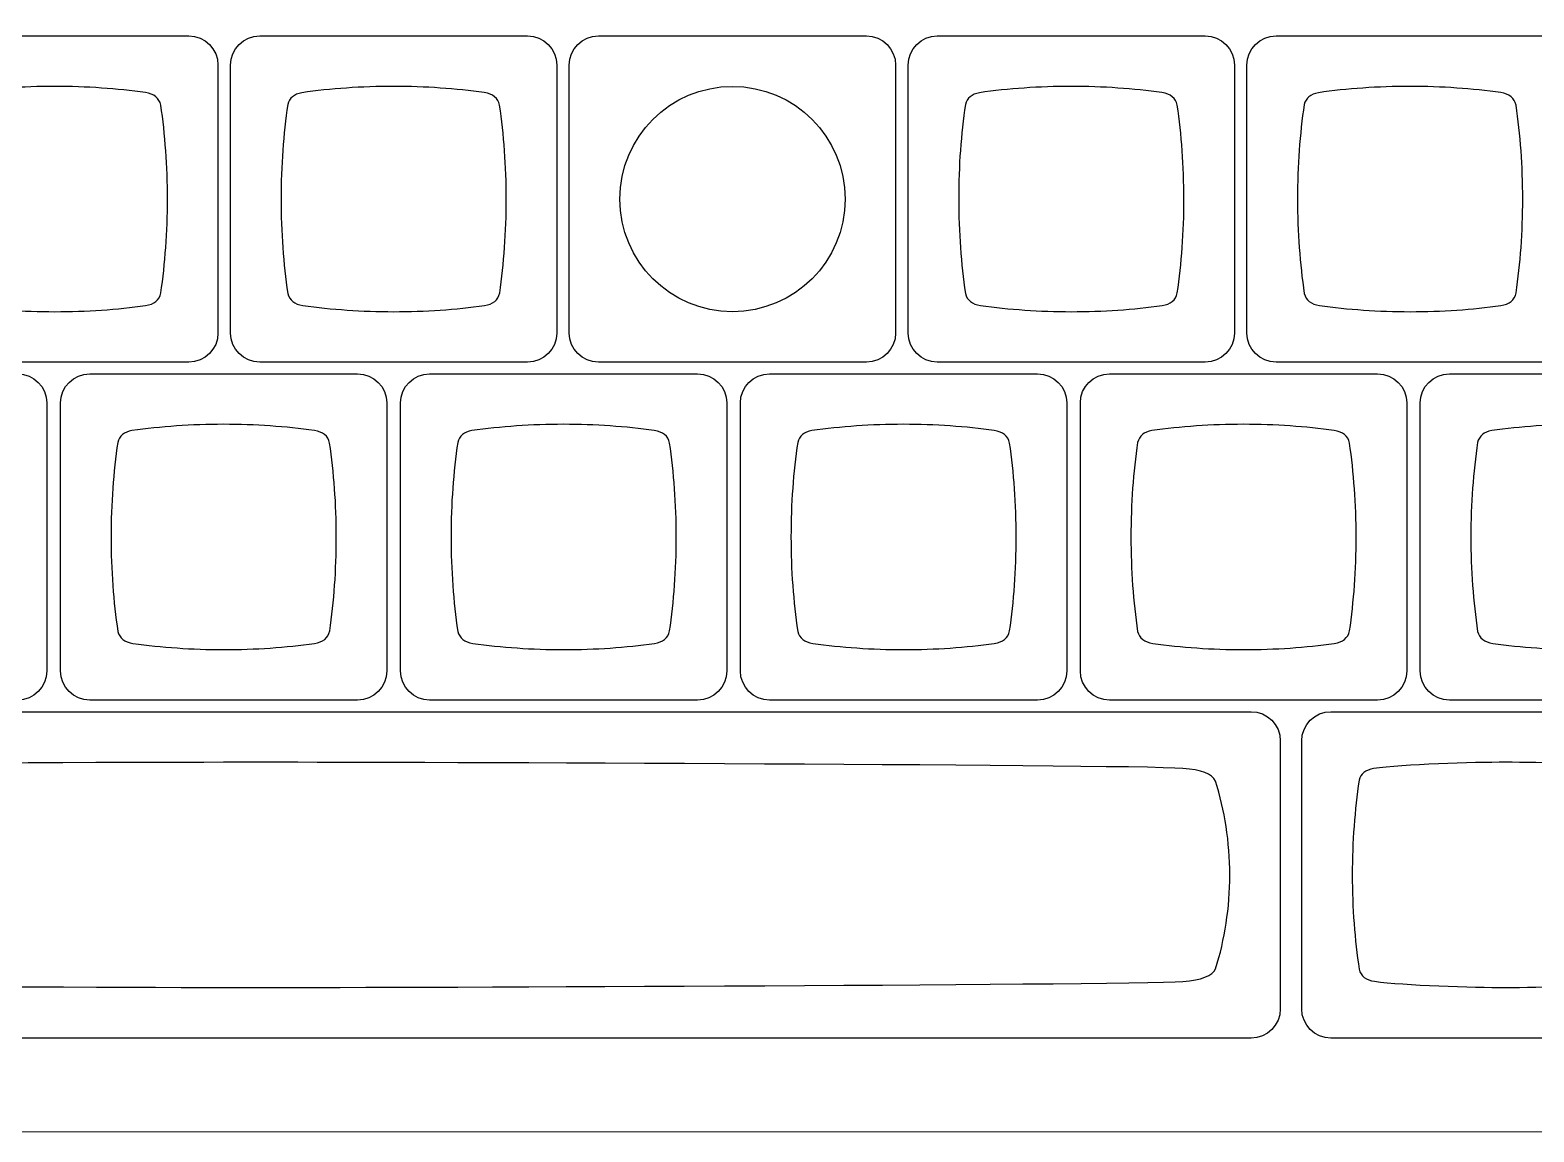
# Model space of a CAD drawing. Header units: millimetres. Extents: x -493 to 473, y -489 to 489.
# Drawn here: x -370.9 to -286.1, y 263.2 to 325.4 of the extents above; entities that cross this region are included whole.
import ezdxf

# ---------------------------------------------------------------- set-up
doc = ezdxf.new("R2010")
doc.units = ezdxf.units.MM
doc.header["$MEASUREMENT"] = 0
doc.layers.add('Layer 1', color=7, linetype='Continuous')

msp = doc.modelspace()

# ---------------------------------------------------------------- linework, layer by layer
at = {"layer": 'Layer 1', "color": 159}
msp.add_ellipse((-331.2834, 315.8402), major_axis=(0, 6.35), ratio=1, dxfattribs=at)
at = {"layer": 'Layer 1', "color": 250, "lineweight": 18}
msp.add_open_spline([(-488.0992, 396.3856), (-488.0992, 396.3856), (-57.5314, 396.3856), (-57.5314, 396.3856), (-57.5314, 396.3856), (-54.6714, 396.3856), (-52.3315, 394.0457), (-52.3315, 391.1857), (-52.3315, 391.1857), (-52.3315, 391.1857), (-52.3315, 268.4484), (-52.3315, 268.4484), (-52.3315, 268.4484), (-52.3315, 265.5884), (-54.6714, 263.2485), (-57.5314, 263.2485), (-57.5314, 263.2485), (-57.5314, 263.2485), (-488.0992, 263.2485), (-488.0992, 263.2485), (-488.0992, 263.2485), (-490.9592, 263.2485), (-493.2991, 265.5884), (-493.2991, 268.4484), (-493.2991, 268.4484), (-493.2991, 268.4484), (-493.2991, 391.1857), (-493.2991, 391.1857), (-493.2991, 391.1857), (-493.2991, 394.0457), (-490.9592, 396.3856), (-488.0992, 396.3856)], degree=3, knots=[0, 0, 0, 0, 0.1111111, 0.1111111, 0.1111111, 0.1111111, 0.2222222, 0.2222222, 0.2222222, 0.2222222, 0.3333333, 0.3333333, 0.3333333, 0.3333333, 0.4444444, 0.4444444, 0.4444444, 0.4444444, 0.5555556, 0.5555556, 0.5555556, 0.5555556, 0.6666667, 0.6666667, 0.6666667, 0.6666667, 0.7777778, 0.7777778, 0.7777778, 0.7777778, 1, 1, 1, 1], dxfattribs=at)
at = {"layer": 'Layer 1', "color": 169}
for points in [[(-377.0453, 306.6402), (-377.0453, 306.6402), (-361.9379, 306.6402), (-361.9379, 306.6402), (-361.9379, 306.6402), (-361.0324, 306.6402), (-360.2916, 307.381), (-360.2916, 308.2865), (-360.2916, 308.2865), (-360.2916, 308.2865), (-360.2916, 323.3939), (-360.2916, 323.3939), (-360.2916, 323.3939), (-360.2916, 324.2994), (-361.0324, 325.0402), (-361.9379, 325.0402), (-361.9379, 325.0402), (-361.9379, 325.0402), (-377.0453, 325.0402), (-377.0453, 325.0402), (-377.0453, 325.0402), (-377.9508, 325.0402), (-378.6916, 324.2994), (-378.6916, 323.3939), (-378.6916, 323.3939), (-378.6916, 323.3939), (-378.6916, 308.2865), (-378.6916, 308.2865), (-378.6916, 308.2865), (-378.6916, 307.381), (-377.9508, 306.6402), (-377.0453, 306.6402)], [(-357.9411, 306.6402), (-357.9411, 306.6402), (-342.8337, 306.6402), (-342.8337, 306.6402), (-342.8337, 306.6402), (-341.9282, 306.6402), (-341.1874, 307.381), (-341.1874, 308.2865), (-341.1874, 308.2865), (-341.1874, 308.2865), (-341.1874, 323.3939), (-341.1874, 323.3939), (-341.1874, 323.3939), (-341.1874, 324.2994), (-341.9282, 325.0402), (-342.8337, 325.0402), (-342.8337, 325.0402), (-342.8337, 325.0402), (-357.9411, 325.0402), (-357.9411, 325.0402), (-357.9411, 325.0402), (-358.8466, 325.0402), (-359.5874, 324.2994), (-359.5874, 323.3939), (-359.5874, 323.3939), (-359.5874, 323.3939), (-359.5874, 308.2865), (-359.5874, 308.2865), (-359.5874, 308.2865), (-359.5874, 307.381), (-358.8466, 306.6402), (-357.9411, 306.6402)], [(-338.8371, 306.6402), (-338.8371, 306.6402), (-323.7297, 306.6402), (-323.7297, 306.6402), (-323.7297, 306.6402), (-322.8242, 306.6402), (-322.0834, 307.381), (-322.0834, 308.2865), (-322.0834, 308.2865), (-322.0834, 308.2865), (-322.0834, 323.3939), (-322.0834, 323.3939), (-322.0834, 323.3939), (-322.0834, 324.2994), (-322.8242, 325.0402), (-323.7297, 325.0402), (-323.7297, 325.0402), (-323.7297, 325.0402), (-338.8371, 325.0402), (-338.8371, 325.0402), (-338.8371, 325.0402), (-339.7426, 325.0402), (-340.4834, 324.2994), (-340.4834, 323.3939), (-340.4834, 323.3939), (-340.4834, 323.3939), (-340.4834, 308.2865), (-340.4834, 308.2865), (-340.4834, 308.2865), (-340.4834, 307.381), (-339.7426, 306.6402), (-338.8371, 306.6402)], [(-319.7328, 306.6402), (-319.7328, 306.6402), (-304.6254, 306.6402), (-304.6254, 306.6402), (-304.6254, 306.6402), (-303.7199, 306.6402), (-302.9791, 307.381), (-302.9791, 308.2865), (-302.9791, 308.2865), (-302.9791, 308.2865), (-302.9791, 323.3939), (-302.9791, 323.3939), (-302.9791, 323.3939), (-302.9791, 324.2994), (-303.7199, 325.0402), (-304.6254, 325.0402), (-304.6254, 325.0402), (-304.6254, 325.0402), (-319.7328, 325.0402), (-319.7328, 325.0402), (-319.7328, 325.0402), (-320.6383, 325.0402), (-321.3791, 324.2994), (-321.3791, 323.3939), (-321.3791, 323.3939), (-321.3791, 323.3939), (-321.3791, 308.2865), (-321.3791, 308.2865), (-321.3791, 308.2865), (-321.3791, 307.381), (-320.6383, 306.6402), (-319.7328, 306.6402)], [(-300.6286, 306.6402), (-300.6286, 306.6402), (-285.5212, 306.6402), (-285.5212, 306.6402), (-285.5212, 306.6402), (-284.6157, 306.6402), (-283.8749, 307.381), (-283.8749, 308.2865), (-283.8749, 308.2865), (-283.8749, 308.2865), (-283.8749, 323.3939), (-283.8749, 323.3939), (-283.8749, 323.3939), (-283.8749, 324.2994), (-284.6157, 325.0402), (-285.5212, 325.0402), (-285.5212, 325.0402), (-285.5212, 325.0402), (-300.6286, 325.0402), (-300.6286, 325.0402), (-300.6286, 325.0402), (-301.5341, 325.0402), (-302.2749, 324.2994), (-302.2749, 323.3939), (-302.2749, 323.3939), (-302.2749, 323.3939), (-302.2749, 308.2865), (-302.2749, 308.2865), (-302.2749, 308.2865), (-302.2749, 307.381), (-301.5341, 306.6402), (-300.6286, 306.6402)], [(-386.6934, 287.5902), (-386.6934, 287.5902), (-371.586, 287.5902), (-371.586, 287.5902), (-371.586, 287.5902), (-370.6805, 287.5902), (-369.9397, 288.331), (-369.9397, 289.2365), (-369.9397, 289.2365), (-369.9397, 289.2365), (-369.9397, 304.3439), (-369.9397, 304.3439), (-369.9397, 304.3439), (-369.9397, 305.2494), (-370.6805, 305.9902), (-371.586, 305.9902), (-371.586, 305.9902), (-371.586, 305.9902), (-386.6934, 305.9902), (-386.6934, 305.9902), (-386.6934, 305.9902), (-387.5989, 305.9902), (-388.3397, 305.2494), (-388.3397, 304.3439), (-388.3397, 304.3439), (-388.3397, 304.3439), (-388.3397, 289.2365), (-388.3397, 289.2365), (-388.3397, 289.2365), (-388.3397, 288.331), (-387.5989, 287.5902), (-386.6934, 287.5902)], [(-367.5252, 287.5902), (-367.5252, 287.5902), (-352.4178, 287.5902), (-352.4178, 287.5902), (-352.4178, 287.5902), (-351.5123, 287.5902), (-350.7715, 288.331), (-350.7715, 289.2365), (-350.7715, 289.2365), (-350.7715, 289.2365), (-350.7715, 304.3439), (-350.7715, 304.3439), (-350.7715, 304.3439), (-350.7715, 305.2494), (-351.5123, 305.9902), (-352.4178, 305.9902), (-352.4178, 305.9902), (-352.4178, 305.9902), (-367.5252, 305.9902), (-367.5252, 305.9902), (-367.5252, 305.9902), (-368.4307, 305.9902), (-369.1715, 305.2494), (-369.1715, 304.3439), (-369.1715, 304.3439), (-369.1715, 304.3439), (-369.1715, 289.2365), (-369.1715, 289.2365), (-369.1715, 289.2365), (-369.1715, 288.331), (-368.4307, 287.5902), (-367.5252, 287.5902)], [(-348.3571, 287.5902), (-348.3571, 287.5902), (-333.2497, 287.5902), (-333.2497, 287.5902), (-333.2497, 287.5902), (-332.3442, 287.5902), (-331.6034, 288.331), (-331.6034, 289.2365), (-331.6034, 289.2365), (-331.6034, 289.2365), (-331.6034, 304.3439), (-331.6034, 304.3439), (-331.6034, 304.3439), (-331.6034, 305.2494), (-332.3442, 305.9902), (-333.2497, 305.9902), (-333.2497, 305.9902), (-333.2497, 305.9902), (-348.3571, 305.9902), (-348.3571, 305.9902), (-348.3571, 305.9902), (-349.2626, 305.9902), (-350.0034, 305.2494), (-350.0034, 304.3439), (-350.0034, 304.3439), (-350.0034, 304.3439), (-350.0034, 289.2365), (-350.0034, 289.2365), (-350.0034, 289.2365), (-350.0034, 288.331), (-349.2626, 287.5902), (-348.3571, 287.5902)], [(-329.1889, 287.5902), (-329.1889, 287.5902), (-314.0815, 287.5902), (-314.0815, 287.5902), (-314.0815, 287.5902), (-313.176, 287.5902), (-312.4352, 288.331), (-312.4352, 289.2365), (-312.4352, 289.2365), (-312.4352, 289.2365), (-312.4352, 304.3439), (-312.4352, 304.3439), (-312.4352, 304.3439), (-312.4352, 305.2494), (-313.176, 305.9902), (-314.0815, 305.9902), (-314.0815, 305.9902), (-314.0815, 305.9902), (-329.1889, 305.9902), (-329.1889, 305.9902), (-329.1889, 305.9902), (-330.0944, 305.9902), (-330.8352, 305.2494), (-330.8352, 304.3439), (-330.8352, 304.3439), (-330.8352, 304.3439), (-330.8352, 289.2365), (-330.8352, 289.2365), (-330.8352, 289.2365), (-330.8352, 288.331), (-330.0944, 287.5902), (-329.1889, 287.5902)], [(-310.0207, 287.5902), (-310.0207, 287.5902), (-294.9133, 287.5902), (-294.9133, 287.5902), (-294.9133, 287.5902), (-294.0078, 287.5902), (-293.267, 288.331), (-293.267, 289.2365), (-293.267, 289.2365), (-293.267, 289.2365), (-293.267, 304.3439), (-293.267, 304.3439), (-293.267, 304.3439), (-293.267, 305.2494), (-294.0078, 305.9902), (-294.9133, 305.9902), (-294.9133, 305.9902), (-294.9133, 305.9902), (-310.0207, 305.9902), (-310.0207, 305.9902), (-310.0207, 305.9902), (-310.9262, 305.9902), (-311.667, 305.2494), (-311.667, 304.3439), (-311.667, 304.3439), (-311.667, 304.3439), (-311.667, 289.2365), (-311.667, 289.2365), (-311.667, 289.2365), (-311.667, 288.331), (-310.9262, 287.5902), (-310.0207, 287.5902)], [(-290.8525, 287.5902), (-290.8525, 287.5902), (-275.7451, 287.5902), (-275.7451, 287.5902), (-275.7451, 287.5902), (-274.8396, 287.5902), (-274.0988, 288.331), (-274.0988, 289.2365), (-274.0988, 289.2365), (-274.0988, 289.2365), (-274.0988, 304.3439), (-274.0988, 304.3439), (-274.0988, 304.3439), (-274.0988, 305.2494), (-274.8396, 305.9902), (-275.7451, 305.9902), (-275.7451, 305.9902), (-275.7451, 305.9902), (-290.8525, 305.9902), (-290.8525, 305.9902), (-290.8525, 305.9902), (-291.758, 305.9902), (-292.4988, 305.2494), (-292.4988, 304.3439), (-292.4988, 304.3439), (-292.4988, 304.3439), (-292.4988, 289.2365), (-292.4988, 289.2365), (-292.4988, 289.2365), (-292.4988, 288.331), (-291.758, 287.5902), (-290.8525, 287.5902)], [(-413.7448, 268.5402), (-413.7448, 268.5402), (-302.0372, 268.5402), (-302.0372, 268.5402), (-302.0372, 268.5402), (-301.132, 268.5402), (-300.391, 269.281), (-300.391, 270.1865), (-300.391, 270.1865), (-300.391, 270.1865), (-300.391, 285.2939), (-300.391, 285.2939), (-300.391, 285.2939), (-300.391, 286.1994), (-301.132, 286.9402), (-302.0372, 286.9402), (-302.0372, 286.9402), (-302.0372, 286.9402), (-413.7448, 286.9402), (-413.7448, 286.9402), (-413.7448, 286.9402), (-414.65, 286.9402), (-415.391, 286.1994), (-415.391, 285.2939), (-415.391, 285.2939), (-415.391, 285.2939), (-415.391, 270.1865), (-415.391, 270.1865), (-415.391, 270.1865), (-415.391, 269.281), (-414.65, 268.5402), (-413.7448, 268.5402)], [(-297.5376, 268.5402), (-297.5376, 268.5402), (-277.8302, 268.5402), (-277.8302, 268.5402), (-277.8302, 268.5402), (-276.9247, 268.5402), (-276.1839, 269.281), (-276.1839, 270.1865), (-276.1839, 270.1865), (-276.1839, 270.1865), (-276.1839, 285.2939), (-276.1839, 285.2939), (-276.1839, 285.2939), (-276.1839, 286.1994), (-276.9247, 286.9402), (-277.8302, 286.9402), (-277.8302, 286.9402), (-277.8302, 286.9402), (-297.5376, 286.9402), (-297.5376, 286.9402), (-297.5376, 286.9402), (-298.4431, 286.9402), (-299.1839, 286.1994), (-299.1839, 285.2939), (-299.1839, 285.2939), (-299.1839, 285.2939), (-299.1839, 270.1865), (-299.1839, 270.1865), (-299.1839, 270.1865), (-299.1839, 269.281), (-298.4431, 268.5402), (-297.5376, 268.5402)]]:
    msp.add_open_spline(points, degree=3, knots=[0, 0, 0, 0, 0.1111111, 0.1111111, 0.1111111, 0.1111111, 0.2222222, 0.2222222, 0.2222222, 0.2222222, 0.3333333, 0.3333333, 0.3333333, 0.3333333, 0.4444444, 0.4444444, 0.4444444, 0.4444444, 0.5555556, 0.5555556, 0.5555556, 0.5555556, 0.6666667, 0.6666667, 0.6666667, 0.6666667, 0.7777778, 0.7777778, 0.7777778, 0.7777778, 1, 1, 1, 1], dxfattribs=at)
at = {"layer": 'Layer 1', "color": 159}
for points in [[(-369.4914, 322.1897), (-367.7008, 322.1892), (-365.9809, 322.0663), (-364.3787, 321.8408), (-364.3787, 321.8408), (-364.3787, 321.8408), (-364.3787, 321.8407), (-364.3787, 321.8407), (-364.3787, 321.8407), (-363.8919, 321.7678), (-363.602, 321.5352), (-363.5148, 321.1305), (-363.5148, 321.1305), (-363.2728, 319.4776), (-363.1405, 317.696), (-363.1401, 315.8382), (-363.1401, 315.8382), (-363.1396, 313.9805), (-363.2711, 312.1989), (-363.5123, 310.546), (-363.5123, 310.546), (-363.5993, 310.1418), (-363.8886, 309.9094), (-364.3743, 309.8365), (-364.3743, 309.8365), (-365.9768, 309.6116), (-367.6972, 309.4894), (-369.4885, 309.4898), (-369.4885, 309.4898), (-371.2803, 309.4902), (-373.0013, 309.6134), (-374.6043, 309.8392), (-374.6043, 309.8392), (-374.6043, 309.8392), (-374.6042, 309.8396), (-374.6042, 309.8396), (-374.6042, 309.8396), (-375.0772, 309.9104), (-375.3644, 310.1321), (-375.4603, 310.5161), (-375.4603, 310.5161), (-375.7053, 312.1782), (-375.8394, 313.9711), (-375.8398, 315.8412), (-375.8398, 315.8412), (-375.8403, 317.713), (-375.7068, 319.5074), (-375.4622, 321.1707), (-375.4622, 321.1707), (-375.3696, 321.5376), (-375.1016, 321.7556), (-374.6628, 321.8348), (-374.6628, 321.8348), (-373.0441, 322.0649), (-371.304, 322.1901), (-369.4914, 322.1897)], [(-350.3872, 322.1897), (-348.5966, 322.1892), (-346.8767, 322.0663), (-345.2745, 321.8408), (-345.2745, 321.8408), (-345.2745, 321.8408), (-345.2745, 321.8407), (-345.2745, 321.8407), (-345.2745, 321.8407), (-344.7877, 321.7678), (-344.4978, 321.5352), (-344.4106, 321.1305), (-344.4106, 321.1305), (-344.1686, 319.4776), (-344.0363, 317.696), (-344.0359, 315.8382), (-344.0359, 315.8382), (-344.0354, 313.9805), (-344.1669, 312.1989), (-344.4081, 310.546), (-344.4081, 310.546), (-344.4951, 310.1418), (-344.7844, 309.9094), (-345.2701, 309.8365), (-345.2701, 309.8365), (-346.8726, 309.6116), (-348.593, 309.4894), (-350.3843, 309.4898), (-350.3843, 309.4898), (-352.1761, 309.4902), (-353.8971, 309.6134), (-355.5001, 309.8392), (-355.5001, 309.8392), (-355.5001, 309.8392), (-355.5, 309.8396), (-355.5, 309.8396), (-355.5, 309.8396), (-355.973, 309.9104), (-356.2602, 310.1321), (-356.3561, 310.5161), (-356.3561, 310.5161), (-356.6011, 312.1782), (-356.7352, 313.9711), (-356.7356, 315.8412), (-356.7356, 315.8412), (-356.7361, 317.713), (-356.6026, 319.5074), (-356.358, 321.1707), (-356.358, 321.1707), (-356.2654, 321.5376), (-355.9974, 321.7556), (-355.5586, 321.8348), (-355.5586, 321.8348), (-353.9399, 322.0649), (-352.1998, 322.1901), (-350.3872, 322.1897)], [(-312.1789, 322.1897), (-310.3883, 322.1892), (-308.6684, 322.0663), (-307.0662, 321.8408), (-307.0662, 321.8408), (-307.0662, 321.8408), (-307.0662, 321.8407), (-307.0662, 321.8407), (-307.0662, 321.8407), (-306.5794, 321.7678), (-306.2895, 321.5352), (-306.2023, 321.1305), (-306.2023, 321.1305), (-305.9603, 319.4776), (-305.828, 317.696), (-305.8276, 315.8382), (-305.8276, 315.8382), (-305.8271, 313.9805), (-305.9586, 312.1989), (-306.1998, 310.546), (-306.1998, 310.546), (-306.2868, 310.1418), (-306.5761, 309.9094), (-307.0618, 309.8365), (-307.0618, 309.8365), (-308.6643, 309.6116), (-310.3847, 309.4894), (-312.176, 309.4898), (-312.176, 309.4898), (-313.9678, 309.4902), (-315.6888, 309.6134), (-317.2918, 309.8392), (-317.2918, 309.8392), (-317.2918, 309.8392), (-317.2917, 309.8396), (-317.2917, 309.8396), (-317.2917, 309.8396), (-317.7647, 309.9104), (-318.0519, 310.1321), (-318.1478, 310.5161), (-318.1478, 310.5161), (-318.3928, 312.1782), (-318.5269, 313.9711), (-318.5273, 315.8412), (-318.5273, 315.8412), (-318.5278, 317.713), (-318.3943, 319.5074), (-318.1497, 321.1707), (-318.1497, 321.1707), (-318.0571, 321.5376), (-317.7891, 321.7556), (-317.3503, 321.8348), (-317.3503, 321.8348), (-315.7316, 322.0649), (-313.9915, 322.1901), (-312.1789, 322.1897)], [(-293.0747, 322.1897), (-291.2841, 322.1892), (-289.5642, 322.0663), (-287.962, 321.8408), (-287.962, 321.8408), (-287.962, 321.8408), (-287.962, 321.8407), (-287.962, 321.8407), (-287.962, 321.8407), (-287.4752, 321.7678), (-287.1853, 321.5352), (-287.0981, 321.1305), (-287.0981, 321.1305), (-286.8561, 319.4776), (-286.7238, 317.696), (-286.7234, 315.8382), (-286.7234, 315.8382), (-286.7229, 313.9805), (-286.8544, 312.1989), (-287.0956, 310.546), (-287.0956, 310.546), (-287.1826, 310.1418), (-287.4719, 309.9094), (-287.9576, 309.8365), (-287.9576, 309.8365), (-289.5601, 309.6116), (-291.2805, 309.4894), (-293.0718, 309.4898), (-293.0718, 309.4898), (-294.8636, 309.4902), (-296.5846, 309.6134), (-298.1876, 309.8392), (-298.1876, 309.8392), (-298.1876, 309.8392), (-298.1875, 309.8396), (-298.1875, 309.8396), (-298.1875, 309.8396), (-298.6605, 309.9104), (-298.9477, 310.1321), (-299.0436, 310.5161), (-299.0436, 310.5161), (-299.2886, 312.1782), (-299.4227, 313.9711), (-299.4231, 315.8412), (-299.4231, 315.8412), (-299.4236, 317.713), (-299.2901, 319.5074), (-299.0455, 321.1707), (-299.0455, 321.1707), (-298.9529, 321.5376), (-298.6849, 321.7556), (-298.2461, 321.8348), (-298.2461, 321.8348), (-296.6274, 322.0649), (-294.8873, 322.1901), (-293.0747, 322.1897)], [(-359.9713, 303.1397), (-358.1807, 303.1392), (-356.4608, 303.0163), (-354.8586, 302.7908), (-354.8586, 302.7908), (-354.8586, 302.7908), (-354.8586, 302.7907), (-354.8586, 302.7907), (-354.8586, 302.7907), (-354.3718, 302.7178), (-354.0819, 302.4852), (-353.9947, 302.0805), (-353.9947, 302.0805), (-353.7527, 300.4276), (-353.6204, 298.646), (-353.62, 296.7882), (-353.62, 296.7882), (-353.6195, 294.9305), (-353.751, 293.1489), (-353.9922, 291.496), (-353.9922, 291.496), (-354.0792, 291.0918), (-354.3685, 290.8594), (-354.8542, 290.7865), (-354.8542, 290.7865), (-356.4567, 290.5616), (-358.1771, 290.4394), (-359.9684, 290.4398), (-359.9684, 290.4398), (-361.7602, 290.4402), (-363.4812, 290.5634), (-365.0842, 290.7892), (-365.0842, 290.7892), (-365.0842, 290.7892), (-365.0841, 290.7896), (-365.0841, 290.7896), (-365.0841, 290.7896), (-365.5571, 290.8604), (-365.8443, 291.0821), (-365.9402, 291.4661), (-365.9402, 291.4661), (-366.1852, 293.1282), (-366.3193, 294.9211), (-366.3197, 296.7912), (-366.3197, 296.7912), (-366.3202, 298.663), (-366.1867, 300.4574), (-365.9421, 302.1207), (-365.9421, 302.1207), (-365.8495, 302.4876), (-365.5815, 302.7056), (-365.1427, 302.7848), (-365.1427, 302.7848), (-363.524, 303.0149), (-361.7839, 303.1401), (-359.9713, 303.1397)], [(-340.8032, 303.1397), (-339.0126, 303.1392), (-337.2927, 303.0163), (-335.6905, 302.7908), (-335.6905, 302.7908), (-335.6905, 302.7908), (-335.6905, 302.7907), (-335.6905, 302.7907), (-335.6905, 302.7907), (-335.2037, 302.7178), (-334.9138, 302.4852), (-334.8266, 302.0805), (-334.8266, 302.0805), (-334.5846, 300.4276), (-334.4523, 298.646), (-334.4519, 296.7882), (-334.4519, 296.7882), (-334.4514, 294.9305), (-334.5829, 293.1489), (-334.8241, 291.496), (-334.8241, 291.496), (-334.9111, 291.0918), (-335.2004, 290.8594), (-335.6861, 290.7865), (-335.6861, 290.7865), (-337.2886, 290.5616), (-339.009, 290.4394), (-340.8003, 290.4398), (-340.8003, 290.4398), (-342.5921, 290.4402), (-344.3131, 290.5634), (-345.9161, 290.7892), (-345.9161, 290.7892), (-345.9161, 290.7892), (-345.916, 290.7896), (-345.916, 290.7896), (-345.916, 290.7896), (-346.389, 290.8604), (-346.6762, 291.0821), (-346.7721, 291.4661), (-346.7721, 291.4661), (-347.0171, 293.1282), (-347.1512, 294.9211), (-347.1516, 296.7912), (-347.1516, 296.7912), (-347.1521, 298.663), (-347.0186, 300.4574), (-346.774, 302.1207), (-346.774, 302.1207), (-346.6814, 302.4876), (-346.4134, 302.7056), (-345.9746, 302.7848), (-345.9746, 302.7848), (-344.3559, 303.0149), (-342.6158, 303.1401), (-340.8032, 303.1397)], [(-321.635, 303.1397), (-319.8444, 303.1392), (-318.1245, 303.0163), (-316.5223, 302.7908), (-316.5223, 302.7908), (-316.5223, 302.7908), (-316.5223, 302.7907), (-316.5223, 302.7907), (-316.5223, 302.7907), (-316.0355, 302.7178), (-315.7456, 302.4852), (-315.6584, 302.0805), (-315.6584, 302.0805), (-315.4164, 300.4276), (-315.2841, 298.646), (-315.2837, 296.7882), (-315.2837, 296.7882), (-315.2832, 294.9305), (-315.4147, 293.1489), (-315.6559, 291.496), (-315.6559, 291.496), (-315.7429, 291.0918), (-316.0322, 290.8594), (-316.5179, 290.7865), (-316.5179, 290.7865), (-318.1204, 290.5616), (-319.8408, 290.4394), (-321.6321, 290.4398), (-321.6321, 290.4398), (-323.4239, 290.4402), (-325.1449, 290.5634), (-326.7479, 290.7892), (-326.7479, 290.7892), (-326.7479, 290.7892), (-326.7478, 290.7896), (-326.7478, 290.7896), (-326.7478, 290.7896), (-327.2208, 290.8604), (-327.508, 291.0821), (-327.6039, 291.4661), (-327.6039, 291.4661), (-327.8489, 293.1282), (-327.983, 294.9211), (-327.9834, 296.7912), (-327.9834, 296.7912), (-327.9839, 298.663), (-327.8504, 300.4574), (-327.6058, 302.1207), (-327.6058, 302.1207), (-327.5132, 302.4876), (-327.2452, 302.7056), (-326.8064, 302.7848), (-326.8064, 302.7848), (-325.1877, 303.0149), (-323.4476, 303.1401), (-321.635, 303.1397)], [(-302.4668, 303.1397), (-300.6762, 303.1392), (-298.9563, 303.0163), (-297.3541, 302.7908), (-297.3541, 302.7908), (-297.3541, 302.7908), (-297.3541, 302.7907), (-297.3541, 302.7907), (-297.3541, 302.7907), (-296.8673, 302.7178), (-296.5774, 302.4852), (-296.4902, 302.0805), (-296.4902, 302.0805), (-296.2482, 300.4276), (-296.1159, 298.646), (-296.1155, 296.7882), (-296.1155, 296.7882), (-296.115, 294.9305), (-296.2465, 293.1489), (-296.4877, 291.496), (-296.4877, 291.496), (-296.5747, 291.0918), (-296.864, 290.8594), (-297.3497, 290.7865), (-297.3497, 290.7865), (-298.9522, 290.5616), (-300.6726, 290.4394), (-302.4639, 290.4398), (-302.4639, 290.4398), (-304.2557, 290.4402), (-305.9767, 290.5634), (-307.5797, 290.7892), (-307.5797, 290.7892), (-307.5797, 290.7892), (-307.5796, 290.7896), (-307.5796, 290.7896), (-307.5796, 290.7896), (-308.0526, 290.8604), (-308.3398, 291.0821), (-308.4357, 291.4661), (-308.4357, 291.4661), (-308.6807, 293.1282), (-308.8148, 294.9211), (-308.8152, 296.7912), (-308.8152, 296.7912), (-308.8157, 298.663), (-308.6822, 300.4574), (-308.4376, 302.1207), (-308.4376, 302.1207), (-308.345, 302.4876), (-308.077, 302.7056), (-307.6382, 302.7848), (-307.6382, 302.7848), (-306.0195, 303.0149), (-304.2794, 303.1401), (-302.4668, 303.1397)], [(-283.2986, 303.1397), (-281.508, 303.1392), (-279.7881, 303.0163), (-278.1859, 302.7908), (-278.1859, 302.7908), (-278.1859, 302.7908), (-278.1859, 302.7907), (-278.1859, 302.7907), (-278.1859, 302.7907), (-277.6991, 302.7178), (-277.4092, 302.4852), (-277.322, 302.0805), (-277.322, 302.0805), (-277.08, 300.4276), (-276.9477, 298.646), (-276.9473, 296.7882), (-276.9473, 296.7882), (-276.9468, 294.9305), (-277.0783, 293.1489), (-277.3195, 291.496), (-277.3195, 291.496), (-277.4065, 291.0918), (-277.6958, 290.8594), (-278.1815, 290.7865), (-278.1815, 290.7865), (-279.784, 290.5616), (-281.5044, 290.4394), (-283.2957, 290.4398), (-283.2957, 290.4398), (-285.0875, 290.4402), (-286.8085, 290.5634), (-288.4115, 290.7892), (-288.4115, 290.7892), (-288.4115, 290.7892), (-288.4114, 290.7896), (-288.4114, 290.7896), (-288.4114, 290.7896), (-288.8844, 290.8604), (-289.1716, 291.0821), (-289.2675, 291.4661), (-289.2675, 291.4661), (-289.5125, 293.1282), (-289.6466, 294.9211), (-289.647, 296.7912), (-289.647, 296.7912), (-289.6475, 298.663), (-289.514, 300.4574), (-289.2694, 302.1207), (-289.2694, 302.1207), (-289.1768, 302.4876), (-288.9088, 302.7056), (-288.47, 302.7848), (-288.47, 302.7848), (-286.8513, 303.0149), (-285.1112, 303.1401), (-283.2986, 303.1397)], [(-357.891, 284.0896), (-354.0377, 284.0892), (-309.3171, 283.9671), (-305.8903, 283.7415), (-305.8903, 283.7415), (-305.8903, 283.7415), (-305.8903, 283.7415), (-305.8903, 283.7415), (-305.8903, 283.7415), (-304.8493, 283.6686), (-304.2292, 283.436), (-304.0424, 283.0313), (-304.0424, 283.0313), (-303.5252, 281.3783), (-303.242, 279.5967), (-303.2412, 277.7391), (-303.2412, 277.7391), (-303.2404, 275.8814), (-303.5215, 274.0997), (-304.0372, 272.4468), (-304.0372, 272.4468), (-304.2233, 272.0426), (-304.8421, 271.8102), (-305.8809, 271.7374), (-305.8809, 271.7374), (-309.3085, 271.5124), (-354.0529, 271.3894), (-357.8847, 271.3898), (-357.8847, 271.3898), (-361.7164, 271.3901), (-406.4696, 271.5134), (-409.8982, 271.7391), (-409.8982, 271.7391), (-409.8982, 271.7391), (-409.898, 271.7396), (-409.898, 271.7396), (-409.898, 271.7396), (-410.9096, 271.8104), (-411.524, 272.0321), (-411.729, 272.416), (-411.729, 272.416), (-412.2529, 274.0782), (-412.54, 275.8704), (-412.5408, 277.7412), (-412.5408, 277.7412), (-412.5416, 279.6121), (-412.2563, 281.4074), (-411.733, 283.0707), (-411.733, 283.0707), (-411.5351, 283.4376), (-410.9618, 283.6555), (-410.0233, 283.7348), (-410.0233, 283.7348), (-406.561, 283.9648), (-361.7443, 284.09), (-357.891, 284.0896)], [(-287.6855, 284.0896), (-285.8482, 284.0892), (-281.931, 283.9671), (-280.2971, 283.7415), (-280.2971, 283.7415), (-280.2971, 283.7415), (-280.2971, 283.7415), (-280.2971, 283.7415), (-280.2971, 283.7415), (-279.8007, 283.6686), (-279.5051, 283.436), (-279.416, 283.0313), (-279.416, 283.0313), (-279.1694, 281.3783), (-279.0344, 279.5968), (-279.034, 277.7391), (-279.034, 277.7391), (-279.0336, 275.8814), (-279.1677, 274.0997), (-279.4136, 272.4468), (-279.4136, 272.4468), (-279.5022, 272.0426), (-279.7973, 271.8102), (-280.2926, 271.7374), (-280.2926, 271.7374), (-281.9268, 271.5124), (-285.8555, 271.3894), (-287.6824, 271.3898), (-287.6824, 271.3898), (-289.5094, 271.3901), (-293.4391, 271.5134), (-295.0738, 271.7391), (-295.0738, 271.7391), (-295.0738, 271.7391), (-295.0738, 271.7396), (-295.0738, 271.7396), (-295.0738, 271.7396), (-295.5561, 271.8104), (-295.849, 272.0321), (-295.9468, 272.416), (-295.9468, 272.416), (-296.1966, 274.0782), (-296.3335, 275.8704), (-296.3338, 277.7412), (-296.3338, 277.7412), (-296.3342, 279.6121), (-296.1981, 281.4074), (-295.9487, 283.0707), (-295.9487, 283.0707), (-295.8543, 283.4376), (-295.5809, 283.6556), (-295.1335, 283.7348), (-295.1335, 283.7348), (-293.4827, 283.9648), (-289.5227, 284.09), (-287.6855, 284.0896)]]:
    msp.add_open_spline(points, degree=3, knots=[0, 0, 0, 0, 0.0666667, 0.0666667, 0.0666667, 0.0666667, 0.1333333, 0.1333333, 0.1333333, 0.1333333, 0.2, 0.2, 0.2, 0.2, 0.2666667, 0.2666667, 0.2666667, 0.2666667, 0.3333333, 0.3333333, 0.3333333, 0.3333333, 0.4, 0.4, 0.4, 0.4, 0.4666667, 0.4666667, 0.4666667, 0.4666667, 0.5333333, 0.5333333, 0.5333333, 0.5333333, 0.6, 0.6, 0.6, 0.6, 0.6666667, 0.6666667, 0.6666667, 0.6666667, 0.7333333, 0.7333333, 0.7333333, 0.7333333, 0.8, 0.8, 0.8, 0.8, 0.8666667, 0.8666667, 0.8666667, 0.8666667, 1, 1, 1, 1], dxfattribs=at)

doc.saveas('drawing.dxf')
